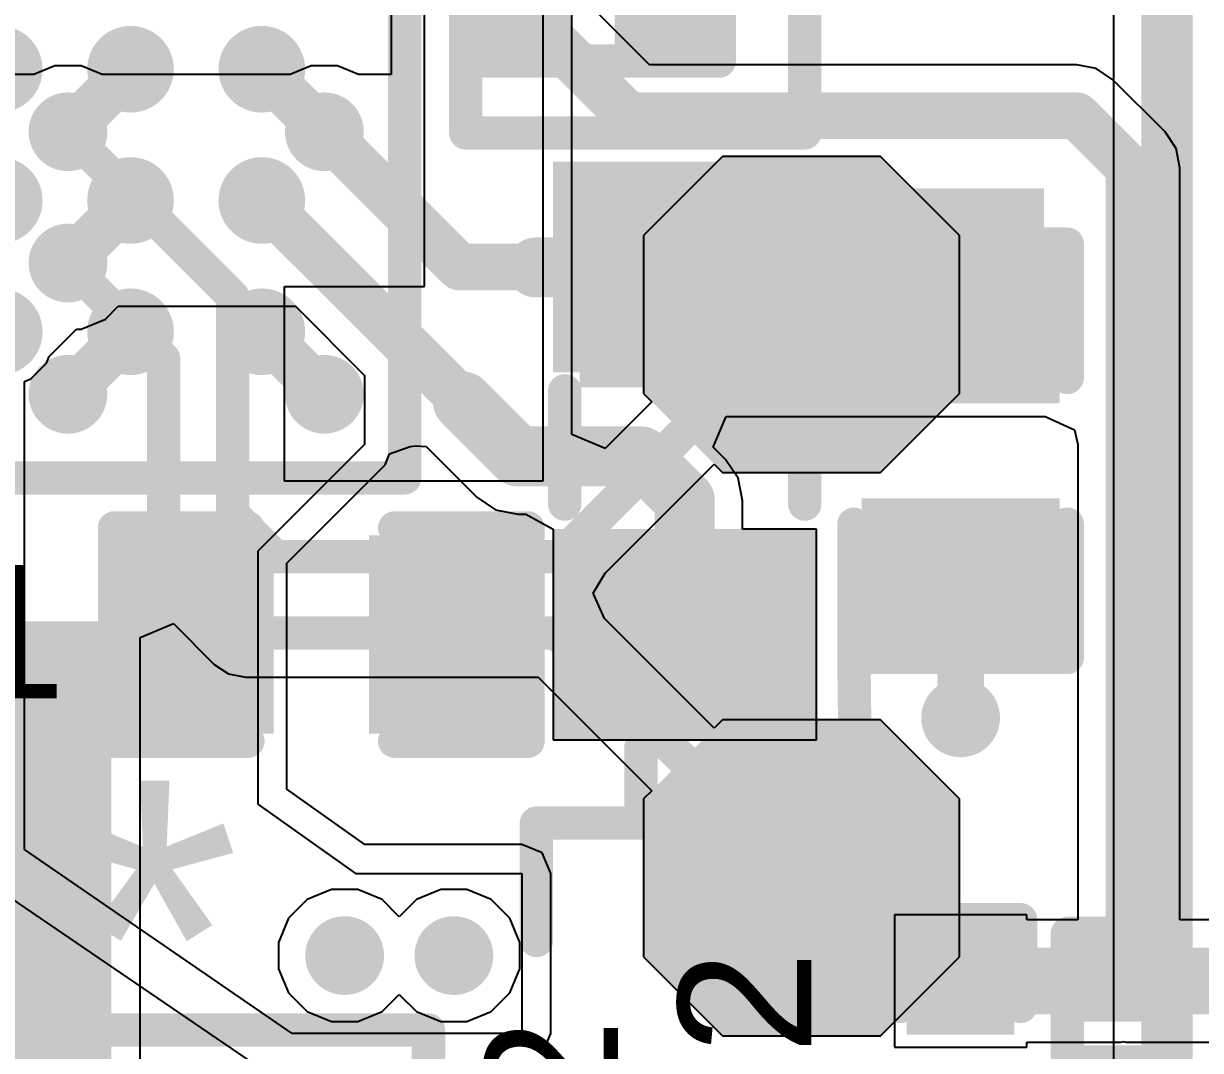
# Model space of a CAD drawing. Header units: millimetres. Extents: x -96 to 8, y -10 to 27.
# Drawn here: x -7.192 to -2.71, y 11.674 to 15.587 of the extents above; entities that cross this region are included whole.
import ezdxf

# ---------------------------------------------------------------- set-up
doc = ezdxf.new("R2010")
doc.units = ezdxf.units.MM
for name, color, linetype in [('BottomLayer', 5, 'Continuous'), ('BottomPaste', 16, 'Continuous'), ('BottomSolder', 6, 'Continuous'), ('TopLayer', 1, 'Continuous'), ('TopOverlay', 2, 'Continuous'), ('TopPaste', 8, 'Continuous'), ('TopSolder', 216, 'Continuous'), ('ViaHoleLayer', 16, 'Continuous')]:
    doc.layers.add(name, color=color, linetype=linetype)
doc.styles.add('Arial', font='', dxfattribs={"height": 0.2})
doc.styles.get('Arial').set_extended_font_data('Arial')

# ---------------------------------------------------------------- blocks, each defined once
blk = doc.blocks.new('T____________0_5___B_1')
at = {"layer": 'BottomLayer'}
blk.add_hatch(color=5, dxfattribs=at).paths.add_polyline_path([(0.25, 0.5), (-0.25, 0.5), (-0.5, 0.25), (-0.5, -0.25), (-0.25, -0.5), (0.25, -0.5), (0.5, -0.25), (0.5, 0.25)])
at = {"layer": 'BottomPaste'}
blk.add_hatch(color=16, dxfattribs=at).paths.add_polyline_path([(0.25, 0.5), (-0.25, 0.5), (-0.5, 0.25), (-0.5, -0.25), (-0.25, -0.5), (0.25, -0.5), (0.5, -0.25), (0.5, 0.25)])
at = {"layer": 'BottomSolder'}
blk.add_hatch(color=6, dxfattribs=at).paths.add_polyline_path([(0.3008, 0.6016), (-0.3008, 0.6016), (-0.6016, 0.3008), (-0.6016, -0.3008), (-0.3008, -0.6016), (0.3008, -0.6016), (0.6016, -0.3008), (0.6016, 0.3008)])
blk = doc.blocks.new('T____________0_5___B_2')
at = {"layer": 'BottomLayer'}
blk.add_hatch(color=5, dxfattribs=at).paths.add_polyline_path([(0.25, 0.5), (-0.25, 0.5), (-0.5, 0.25), (-0.5, -0.25), (-0.25, -0.5), (0.25, -0.5), (0.5, -0.25), (0.5, 0.25)])
at = {"layer": 'BottomPaste'}
blk.add_hatch(color=16, dxfattribs=at).paths.add_polyline_path([(0.25, 0.5), (-0.25, 0.5), (-0.5, 0.25), (-0.5, -0.25), (-0.25, -0.5), (0.25, -0.5), (0.5, -0.25), (0.5, 0.25)])
at = {"layer": 'BottomSolder'}
blk.add_hatch(color=6, dxfattribs=at).paths.add_polyline_path([(0.3008, 0.6016), (-0.3008, 0.6016), (-0.6016, 0.3008), (-0.6016, -0.3008), (-0.3008, -0.6016), (0.3008, -0.6016), (0.6016, -0.3008), (0.6016, 0.3008)])
blk = doc.blocks.new('82_VFBGA_8')
at = {"layer": 'TopLayer'}
h = blk.add_hatch(color=1, dxfattribs=at)
edge = h.paths.add_edge_path()
edge.add_arc((-2.25, -1.25), 0.11, 0, 360)
h = blk.add_hatch(color=1, dxfattribs=at)
edge = h.paths.add_edge_path()
edge.add_arc((-1.75, -1.25), 0.11, 0, 360)
h = blk.add_hatch(color=1, dxfattribs=at)
edge = h.paths.add_edge_path()
edge.add_arc((-1.25, -1.25), 0.11, 0, 360)
h = blk.add_hatch(color=1, dxfattribs=at)
edge = h.paths.add_edge_path()
edge.add_arc((-2.25, -1.75), 0.11, 0, 360)
h = blk.add_hatch(color=1, dxfattribs=at)
edge = h.paths.add_edge_path()
edge.add_arc((-1.75, -1.75), 0.11, 0, 360)
h = blk.add_hatch(color=1, dxfattribs=at)
edge = h.paths.add_edge_path()
edge.add_arc((-1.25, -1.75), 0.11, 0, 360)
h = blk.add_hatch(color=1, dxfattribs=at)
edge = h.paths.add_edge_path()
edge.add_arc((-2.25, -2.25), 0.11, 0, 360)
h = blk.add_hatch(color=1, dxfattribs=at)
edge = h.paths.add_edge_path()
edge.add_arc((-1.75, -2.25), 0.11, 0, 360)
h = blk.add_hatch(color=1, dxfattribs=at)
edge = h.paths.add_edge_path()
edge.add_arc((-1.25, -2.25), 0.11, 0, 360)
at = {"layer": 'TopPaste'}
h = blk.add_hatch(color=8, dxfattribs=at)
edge = h.paths.add_edge_path()
edge.add_arc((-2.25, -1.25), 0.11, 0, 360)
h = blk.add_hatch(color=8, dxfattribs=at)
edge = h.paths.add_edge_path()
edge.add_arc((-1.75, -1.25), 0.11, 0, 360)
h = blk.add_hatch(color=8, dxfattribs=at)
edge = h.paths.add_edge_path()
edge.add_arc((-1.25, -1.25), 0.11, 0, 360)
h = blk.add_hatch(color=8, dxfattribs=at)
edge = h.paths.add_edge_path()
edge.add_arc((-2.25, -1.75), 0.11, 0, 360)
h = blk.add_hatch(color=8, dxfattribs=at)
edge = h.paths.add_edge_path()
edge.add_arc((-1.75, -1.75), 0.11, 0, 360)
h = blk.add_hatch(color=8, dxfattribs=at)
edge = h.paths.add_edge_path()
edge.add_arc((-1.25, -1.75), 0.11, 0, 360)
h = blk.add_hatch(color=8, dxfattribs=at)
edge = h.paths.add_edge_path()
edge.add_arc((-2.25, -2.25), 0.11, 0, 360)
h = blk.add_hatch(color=8, dxfattribs=at)
edge = h.paths.add_edge_path()
edge.add_arc((-1.75, -2.25), 0.11, 0, 360)
h = blk.add_hatch(color=8, dxfattribs=at)
edge = h.paths.add_edge_path()
edge.add_arc((-1.25, -2.25), 0.11, 0, 360)
at = {"layer": 'TopSolder'}
h = blk.add_hatch(color=216, dxfattribs=at)
edge = h.paths.add_edge_path()
edge.add_arc((-2.25, -1.25), 0.165, 0, 360)
h = blk.add_hatch(color=216, dxfattribs=at)
edge = h.paths.add_edge_path()
edge.add_arc((-1.75, -1.25), 0.165, 0, 360)
h = blk.add_hatch(color=216, dxfattribs=at)
edge = h.paths.add_edge_path()
edge.add_arc((-1.25, -1.25), 0.165, 0, 360)
h = blk.add_hatch(color=216, dxfattribs=at)
edge = h.paths.add_edge_path()
edge.add_arc((-2.25, -1.75), 0.165, 0, 360)
h = blk.add_hatch(color=216, dxfattribs=at)
edge = h.paths.add_edge_path()
edge.add_arc((-1.75, -1.75), 0.165, 0, 360)
h = blk.add_hatch(color=216, dxfattribs=at)
edge = h.paths.add_edge_path()
edge.add_arc((-1.25, -1.75), 0.165, 0, 360)
h = blk.add_hatch(color=216, dxfattribs=at)
edge = h.paths.add_edge_path()
edge.add_arc((-2.25, -2.25), 0.165, 0, 360)
h = blk.add_hatch(color=216, dxfattribs=at)
edge = h.paths.add_edge_path()
edge.add_arc((-1.75, -2.25), 0.165, 0, 360)
h = blk.add_hatch(color=216, dxfattribs=at)
edge = h.paths.add_edge_path()
edge.add_arc((-1.25, -2.25), 0.165, 0, 360)
at = {"layer": 'TopOverlay', "const_width": 0.127}
for points in [[(-2.8067, 2.8067), (-2.8067, -2.794)], [(-2.8067, -2.794), (2.7686, -2.794)]]:
    blk.add_lwpolyline(points, dxfattribs=at)
at = {"layer": 'TopOverlay', "const_width": 0.0635}
blk.add_lwpolyline([(-2.8384, -2.794, 1), (-2.775, -2.794, 1)], format="xyb", close=True, dxfattribs=at)
blk.add_lwpolyline([(-2.8384, -2.794, 1), (-2.775, -2.794, 1)], format="xyb", close=True, dxfattribs=at)
blk = doc.blocks.new('R___0201_37')
at = {"layer": 'TopLayer'}
for points in [[(-0.41, 0.185), (-0.14, 0.185), (-0.14, -0.185), (-0.41, -0.185)], [(0.14, 0.185), (0.41, 0.185), (0.41, -0.185), (0.14, -0.185)]]:
    blk.add_hatch(color=1, dxfattribs=at).paths.add_polyline_path(points)
at = {"layer": 'TopPaste'}
for points in [[(-0.41, 0.185), (-0.14, 0.185), (-0.14, -0.185), (-0.41, -0.185)], [(0.14, 0.185), (0.41, 0.185), (0.41, -0.185), (0.14, -0.185)]]:
    blk.add_hatch(color=8, dxfattribs=at).paths.add_polyline_path(points)
at = {"layer": 'TopSolder'}
for points in [[(-0.465, 0.24), (-0.085, 0.24), (-0.085, -0.24), (-0.465, -0.24)], [(0.085, 0.24), (0.465, 0.24), (0.465, -0.24), (0.085, -0.24)]]:
    blk.add_hatch(color=216, dxfattribs=at).paths.add_polyline_path(points)
at = {"layer": 'TopOverlay', "const_width": 0.127}
for points in [[(-0.4826, -0.254), (-0.4826, 0.254)], [(-0.4826, 0.254), (0.4826, 0.254)], [(0.4826, -0.254), (0.4826, 0.254)], [(-0.4826, -0.254), (0.4826, -0.254)]]:
    blk.add_lwpolyline(points, dxfattribs=at)
at = {"layer": 'TopOverlay', "const_width": 0.0635}
for points in [[(-0.5143, 0.254, 1), (-0.4508, 0.254, 1)], [(-0.5143, 0.254, 1), (-0.4508, 0.254, 1)], [(0.4508, 0.254, 1), (0.5143, 0.254, 1)], [(0.4508, 0.254, 1), (0.5143, 0.254, 1)], [(-0.5143, -0.254, 1), (-0.4508, -0.254, 1)], [(-0.5143, -0.254, 1), (-0.4508, -0.254, 1)], [(0.4508, -0.254, 1), (0.5143, -0.254, 1)], [(0.4508, -0.254, 1), (0.5143, -0.254, 1)]]:
    blk.add_lwpolyline(points, format="xyb", close=True, dxfattribs=at)
blk = doc.blocks.new('IND_0603__1608_M_______41')
at = {"layer": 'TopLayer'}
for points in [[(-1, 0.4), (-0.4, 0.4), (-0.4, -0.4), (-1, -0.4)], [(0.4, 0.4), (1, 0.4), (1, -0.4), (0.4, -0.4)]]:
    blk.add_hatch(color=1, dxfattribs=at).paths.add_polyline_path(points)
at = {"layer": 'TopPaste'}
for points in [[(-1, 0.4), (-0.4, 0.4), (-0.4, -0.4), (-1, -0.4)], [(0.4, 0.4), (1, 0.4), (1, -0.4), (0.4, -0.4)]]:
    blk.add_hatch(color=8, dxfattribs=at).paths.add_polyline_path(points)
at = {"layer": 'TopSolder'}
for points in [[(-1.1016, 0.5016), (-0.2984, 0.5016), (-0.2984, -0.5016), (-1.1016, -0.5016)], [(0.2984, 0.5016), (1.1016, 0.5016), (1.1016, -0.5016), (0.2984, -0.5016)]]:
    blk.add_hatch(color=216, dxfattribs=at).paths.add_polyline_path(points)
at = {"layer": 'TopOverlay', "const_width": 0.127}
for points in [[(-0.2032, 0.4572), (0.2286, 0.4572)], [(-0.2032, -0.4572), (0.2286, -0.4572)]]:
    blk.add_lwpolyline(points, dxfattribs=at)
at = {"layer": 'TopOverlay', "const_width": 0.0635}
for points in [[(-0.2349, 0.4572, 1), (-0.1714, 0.4572, 1)], [(0.1968, 0.4572, 1), (0.2604, 0.4572, 1)], [(-0.2349, -0.4572, 1), (-0.1714, -0.4572, 1)], [(0.1968, -0.4572, 1), (0.2604, -0.4572, 1)]]:
    blk.add_lwpolyline(points, format="xyb", close=True, dxfattribs=at)
blk = doc.blocks.new('DSN0603_2_52')
at = {"layer": 'TopLayer'}
for points in [[(-0.3, 0.12), (-0.1, 0.12), (-0.1, -0.12), (-0.3, -0.12)], [(0.1, 0.12), (0.3, 0.12), (0.3, -0.12), (0.1, -0.12)]]:
    blk.add_hatch(color=1, dxfattribs=at).paths.add_polyline_path(points)
at = {"layer": 'TopPaste'}
for points in [[(-0.3, 0.12), (-0.1, 0.12), (-0.1, -0.12), (-0.3, -0.12)], [(0.1, 0.12), (0.3, 0.12), (0.3, -0.12), (0.1, -0.12)]]:
    blk.add_hatch(color=8, dxfattribs=at).paths.add_polyline_path(points)
at = {"layer": 'TopSolder'}
for points in [[(-0.355, 0.175), (-0.045, 0.175), (-0.045, -0.175), (-0.355, -0.175)], [(0.045, 0.175), (0.355, 0.175), (0.355, -0.175), (0.045, -0.175)]]:
    blk.add_hatch(color=216, dxfattribs=at).paths.add_polyline_path(points)
at = {"layer": 'TopOverlay', "const_width": 0.127}
for points in [[(-0.381, 0.2032), (0.381, 0.2032)], [(-0.381, 0.2032), (-0.381, -0.2032)], [(0.381, 0.2032), (0.381, -0.2032)], [(-0.381, -0.2032), (0.381, -0.2032)]]:
    blk.add_lwpolyline(points, dxfattribs=at)
at = {"layer": 'TopOverlay', "const_width": 0.0635}
for points in [[(-0.4128, 0.2032, 1), (-0.3493, 0.2032, 1)], [(-0.4128, 0.2032, 1), (-0.3493, 0.2032, 1)], [(0.3493, 0.2032, 1), (0.4128, 0.2032, 1)], [(0.3493, 0.2032, 1), (0.4128, 0.2032, 1)], [(-0.4128, -0.2032, 1), (-0.3493, -0.2032, 1)], [(-0.4128, -0.2032, 1), (-0.3493, -0.2032, 1)], [(0.3493, -0.2032, 1), (0.4128, -0.2032, 1)], [(0.3493, -0.2032, 1), (0.4128, -0.2032, 1)]]:
    blk.add_lwpolyline(points, format="xyb", close=True, dxfattribs=at)
blk = doc.blocks.new('C___0402_63')
at = {"layer": 'TopLayer'}
for points in [[(-0.6985, -0.3175), (-0.6985, 0.3175), (-0.2413, 0.3175), (-0.2413, -0.3175)], [(0.2413, -0.3175), (0.2413, 0.3175), (0.6985, 0.3175), (0.6985, -0.3175)]]:
    blk.add_hatch(color=1, dxfattribs=at).paths.add_polyline_path(points)
at = {"layer": 'TopPaste'}
for points in [[(-0.6985, -0.3175), (-0.6985, 0.3175), (-0.2413, 0.3175), (-0.2413, -0.3175)], [(0.2413, -0.3175), (0.2413, 0.3175), (0.6985, 0.3175), (0.6985, -0.3175)]]:
    blk.add_hatch(color=8, dxfattribs=at).paths.add_polyline_path(points)
at = {"layer": 'TopSolder'}
for points in [[(-0.7585, -0.3775), (-0.7585, 0.3775), (-0.1813, 0.3775), (-0.1813, -0.3775)], [(0.1813, -0.3775), (0.1813, 0.3775), (0.7585, 0.3775), (0.7585, -0.3775)]]:
    blk.add_hatch(color=216, dxfattribs=at).paths.add_polyline_path(points)
at = {"layer": 'TopOverlay', "const_width": 0.127}
for points in [[(-0.7874, 0.4064), (-0.2794, 0.4064)], [(-0.7874, 0.4064), (-0.7874, -0.4064)], [(0.2794, 0.4064), (0.7874, 0.4064)], [(0.7874, 0.4064), (0.7874, -0.4064)], [(-0.7874, -0.4064), (-0.2794, -0.4064)], [(0.2794, -0.4064), (0.7874, -0.4064)]]:
    blk.add_lwpolyline(points, dxfattribs=at)
at = {"layer": 'TopOverlay', "const_width": 0.0635}
for points in [[(-0.8191, 0.4064, 1), (-0.7556, 0.4064, 1)], [(-0.8191, 0.4064, 1), (-0.7556, 0.4064, 1)], [(-0.3111, 0.4064, 1), (-0.2477, 0.4064, 1)], [(0.2477, 0.4064, 1), (0.3111, 0.4064, 1)], [(0.7556, 0.4064, 1), (0.8191, 0.4064, 1)], [(0.7556, 0.4064, 1), (0.8191, 0.4064, 1)], [(-0.8191, -0.4064, 1), (-0.7556, -0.4064, 1)], [(-0.8191, -0.4064, 1), (-0.7556, -0.4064, 1)], [(-0.3111, -0.4064, 1), (-0.2477, -0.4064, 1)], [(0.2477, -0.4064, 1), (0.3111, -0.4064, 1)], [(0.7556, -0.4064, 1), (0.8191, -0.4064, 1)], [(0.7556, -0.4064, 1), (0.8191, -0.4064, 1)]]:
    blk.add_lwpolyline(points, format="xyb", close=True, dxfattribs=at)
blk = doc.blocks.new('C___0402_64')
at = {"layer": 'TopLayer'}
for points in [[(-0.6985, -0.3175), (-0.6985, 0.3175), (-0.2413, 0.3175), (-0.2413, -0.3175)], [(0.2413, -0.3175), (0.2413, 0.3175), (0.6985, 0.3175), (0.6985, -0.3175)]]:
    blk.add_hatch(color=1, dxfattribs=at).paths.add_polyline_path(points)
at = {"layer": 'TopPaste'}
for points in [[(-0.6985, -0.3175), (-0.6985, 0.3175), (-0.2413, 0.3175), (-0.2413, -0.3175)], [(0.2413, -0.3175), (0.2413, 0.3175), (0.6985, 0.3175), (0.6985, -0.3175)]]:
    blk.add_hatch(color=8, dxfattribs=at).paths.add_polyline_path(points)
at = {"layer": 'TopSolder'}
for points in [[(-0.7585, -0.3775), (-0.7585, 0.3775), (-0.1813, 0.3775), (-0.1813, -0.3775)], [(0.1813, -0.3775), (0.1813, 0.3775), (0.7585, 0.3775), (0.7585, -0.3775)]]:
    blk.add_hatch(color=216, dxfattribs=at).paths.add_polyline_path(points)
at = {"layer": 'TopOverlay', "const_width": 0.127}
for points in [[(-0.2794, 0.4064), (-0.7874, 0.4064)], [(-0.7874, 0.4064), (-0.7874, -0.4064)], [(0.7874, 0.4064), (0.2794, 0.4064)], [(0.7874, 0.4064), (0.7874, -0.4064)], [(-0.2794, -0.4064), (-0.7874, -0.4064)], [(0.7874, -0.4064), (0.2794, -0.4064)]]:
    blk.add_lwpolyline(points, dxfattribs=at)
at = {"layer": 'TopOverlay', "const_width": 0.0635}
for points in [[(-0.8191, 0.4064, 1), (-0.7556, 0.4064, 1)], [(-0.8191, 0.4064, 1), (-0.7556, 0.4064, 1)], [(-0.3111, 0.4064, 1), (-0.2477, 0.4064, 1)], [(0.2477, 0.4064, 1), (0.3111, 0.4064, 1)], [(0.7556, 0.4064, 1), (0.8191, 0.4064, 1)], [(0.7556, 0.4064, 1), (0.8191, 0.4064, 1)], [(-0.8191, -0.4064, 1), (-0.7556, -0.4064, 1)], [(-0.8191, -0.4064, 1), (-0.7556, -0.4064, 1)], [(-0.3111, -0.4064, 1), (-0.2477, -0.4064, 1)], [(0.2477, -0.4064, 1), (0.3111, -0.4064, 1)], [(0.7556, -0.4064, 1), (0.8191, -0.4064, 1)], [(0.7556, -0.4064, 1), (0.8191, -0.4064, 1)]]:
    blk.add_lwpolyline(points, format="xyb", close=True, dxfattribs=at)
blk = doc.blocks.new('CAP_0201_82')
at = {"layer": 'TopLayer'}
for points in [[(-0.45, 0.15), (-0.15, 0.15), (-0.15, -0.15), (-0.45, -0.15)], [(0.15, 0.15), (0.45, 0.15), (0.45, -0.15), (0.15, -0.15)]]:
    blk.add_hatch(color=1, dxfattribs=at).paths.add_polyline_path(points)
at = {"layer": 'TopPaste'}
for points in [[(-0.45, 0.15), (-0.15, 0.15), (-0.15, -0.15), (-0.45, -0.15)], [(0.15, 0.15), (0.45, 0.15), (0.45, -0.15), (0.15, -0.15)]]:
    blk.add_hatch(color=8, dxfattribs=at).paths.add_polyline_path(points)
at = {"layer": 'TopSolder'}
for points in [[(-0.505, 0.205), (-0.095, 0.205), (-0.095, -0.205), (-0.505, -0.205)], [(0.095, 0.205), (0.505, 0.205), (0.505, -0.205), (0.095, -0.205)]]:
    blk.add_hatch(color=216, dxfattribs=at).paths.add_polyline_path(points)
at = {"layer": 'TopOverlay', "const_width": 0.127}
for points in [[(-0.5334, 0.2286), (-0.5334, -0.2286)], [(-0.5334, 0.2286), (-0.2032, 0.2286)], [(0.2032, 0.2286), (0.5334, 0.2286)], [(0.5334, 0.2286), (0.5334, -0.2286)], [(-0.5334, -0.2286), (-0.2032, -0.2286)], [(0.2032, -0.2286), (0.5334, -0.2286)]]:
    blk.add_lwpolyline(points, dxfattribs=at)
at = {"layer": 'TopOverlay', "const_width": 0.0635}
for points in [[(-0.5651, 0.2286, 1), (-0.5016, 0.2286, 1)], [(-0.5651, 0.2286, 1), (-0.5016, 0.2286, 1)], [(-0.2349, 0.2286, 1), (-0.1714, 0.2286, 1)], [(0.1714, 0.2286, 1), (0.2349, 0.2286, 1)], [(0.5016, 0.2286, 1), (0.5651, 0.2286, 1)], [(0.5016, 0.2286, 1), (0.5651, 0.2286, 1)], [(-0.5651, -0.2286, 1), (-0.5016, -0.2286, 1)], [(-0.5651, -0.2286, 1), (-0.5016, -0.2286, 1)], [(-0.2349, -0.2286, 1), (-0.1714, -0.2286, 1)], [(0.1714, -0.2286, 1), (0.2349, -0.2286, 1)], [(0.5016, -0.2286, 1), (0.5651, -0.2286, 1)], [(0.5016, -0.2286, 1), (0.5651, -0.2286, 1)]]:
    blk.add_lwpolyline(points, format="xyb", close=True, dxfattribs=at)

msp = doc.modelspace()

# ---------------------------------------------------------------- hatches: boundary and pattern name
at = {"layer": 'BottomLayer'}
h = msp.add_hatch(color=5, dxfattribs=at)
edge = h.paths.add_edge_path()
edge.add_arc((-7.0227, 15.1741), 0.15, 0, 360)
h = msp.add_hatch(color=5, dxfattribs=at)
edge = h.paths.add_edge_path()
edge.add_arc((-6.0461, 15.1741), 0.15, 0, 360)
h = msp.add_hatch(color=5, dxfattribs=at)
edge = h.paths.add_edge_path()
edge.add_arc((-7.0227, 14.6741), 0.15, 0, 360)
h = msp.add_hatch(color=5, dxfattribs=at)
edge = h.paths.add_edge_path()
edge.add_arc((-7.0227, 14.1741), 0.15, 0, 360)
h = msp.add_hatch(color=5, dxfattribs=at)
edge = h.paths.add_edge_path()
edge.add_arc((-6.0461, 14.1741), 0.15, 0, 360)
for points in [[(-8.255, 12.7508), (-6.858, 12.7508), (-6.858, 13.3096), (-8.255, 13.3096)], [(-7.7881, 11.1675), (-6.858, 11.1675), (-6.858, 13.3096), (-7.7881, 13.3096)]]:
    msp.add_hatch(color=5, dxfattribs=at).paths.add_polyline_path(points)
h = msp.add_hatch(color=5, dxfattribs=at)
edge = h.paths.add_edge_path()
edge.add_arc((-3.623, 12.9413), 0.15, 0, 360)
h = msp.add_hatch(color=5, dxfattribs=at)
edge = h.paths.add_edge_path()
edge.add_arc((-5.969, 12.0358), 0.15, 0, 360)
h = msp.add_hatch(color=5, dxfattribs=at)
edge = h.paths.add_edge_path()
edge.add_arc((-5.553, 12.0358), 0.15, 0, 360)
at = {"layer": 'TopLayer'}
h = msp.add_hatch(color=1, dxfattribs=at)
edge = h.paths.add_edge_path()
edge.add_arc((-7.0227, 15.1741), 0.15, 0, 360)
h = msp.add_hatch(color=1, dxfattribs=at)
edge = h.paths.add_edge_path()
edge.add_arc((-6.0461, 15.1741), 0.15, 0, 360)
msp.add_hatch(color=1, dxfattribs=at).paths.add_polyline_path([(-5.0736, 14.2001), (-3.3055, 14.2001), (-3.3055, 14.9588), (-5.0736, 14.9588)])
h = msp.add_hatch(color=1, dxfattribs=at)
edge = h.paths.add_edge_path()
edge.add_arc((-7.0227, 14.6741), 0.15, 0, 360)
h = msp.add_hatch(color=1, dxfattribs=at)
edge = h.paths.add_edge_path()
edge.add_arc((-7.0227, 14.1741), 0.15, 0, 360)
h = msp.add_hatch(color=1, dxfattribs=at)
edge = h.paths.add_edge_path()
edge.add_arc((-6.0461, 14.1741), 0.15, 0, 360)
h = msp.add_hatch(color=1, dxfattribs=at)
edge = h.paths.add_edge_path()
edge.add_arc((-3.623, 12.9413), 0.15, 0, 360)
h = msp.add_hatch(color=1, dxfattribs=at)
edge = h.paths.add_edge_path()
edge.add_arc((-5.969, 12.0358), 0.15, 0, 360)
h = msp.add_hatch(color=1, dxfattribs=at)
edge = h.paths.add_edge_path()
edge.add_arc((-5.553, 12.0358), 0.15, 0, 360)
at = {"layer": 'ViaHoleLayer'}
h = msp.add_hatch(color=16, dxfattribs=at)
edge = h.paths.add_edge_path()
edge.add_arc((-7.0227, 15.1741), 0.075, 0, 360)
h = msp.add_hatch(color=16, dxfattribs=at)
edge = h.paths.add_edge_path()
edge.add_arc((-6.0461, 15.1741), 0.075, 0, 360)
h = msp.add_hatch(color=16, dxfattribs=at)
edge = h.paths.add_edge_path()
edge.add_arc((-7.0227, 14.6741), 0.075, 0, 360)
h = msp.add_hatch(color=16, dxfattribs=at)
edge = h.paths.add_edge_path()
edge.add_arc((-7.0227, 14.1741), 0.075, 0, 360)
h = msp.add_hatch(color=16, dxfattribs=at)
edge = h.paths.add_edge_path()
edge.add_arc((-6.0461, 14.1741), 0.075, 0, 360)
h = msp.add_hatch(color=16, dxfattribs=at)
edge = h.paths.add_edge_path()
edge.add_arc((-3.623, 12.9413), 0.075, 0, 360)
h = msp.add_hatch(color=16, dxfattribs=at)
edge = h.paths.add_edge_path()
edge.add_arc((-5.969, 12.0358), 0.075, 0, 360)
h = msp.add_hatch(color=16, dxfattribs=at)
edge = h.paths.add_edge_path()
edge.add_arc((-5.553, 12.0358), 0.075, 0, 360)

# ---------------------------------------------------------------- linework, layer by layer
at = {"layer": 'BottomLayer'}
for p, q in [((-3.0402, 17.4692), (-3.0402, 11.3442)), ((-5.2139, 17.1313), (-5.2139, 13.843)), ((-5.1039, 14.0208), (-5.1039, 16.8832)), ((-5.6642, 14.5844), (-5.6642, 16.8402)), ((-5.7912, 16.6624), (-5.7912, 15.3924)), ((-7.0727, 15.4257), (-7.1532, 15.3924)), ((-6.9726, 15.4257), (-7.0727, 15.4257)), ((-6.8922, 15.3924), (-6.9726, 15.4257)), ((-6.0962, 15.4257), (-6.1766, 15.3924)), ((-5.9961, 15.4257), (-6.0962, 15.4257)), ((-5.9156, 15.3924), (-5.9961, 15.4257)), ((-7.1532, 15.3924), (-7.4488, 15.3924)), ((-6.1766, 15.3924), (-6.8922, 15.3924)), ((-5.7912, 15.3924), (-5.9156, 15.3924)), ((-4.5299, 15.0796), (-4.8307, 14.7788)), ((-3.9283, 15.0796), (-4.5299, 15.0796)), ((-3.6275, 14.7788), (-3.9283, 15.0796)), ((-4.8307, 14.7788), (-4.8307, 14.1772)), ((-3.6275, 14.1772), (-3.6275, 14.7788)), ((-6.1976, 13.843), (-6.1976, 14.5844)), ((-6.1976, 14.5844), (-5.6642, 14.5844)), ((-4.8307, 14.1772), (-4.7993, 14.1458)), ((-3.9283, 13.8764), (-3.6275, 14.1772)), ((-4.7993, 14.1458), (-4.9769, 13.9682)), ((-4.9769, 13.9682), (-5.1039, 14.0208)), ((-4.9769, 13.4921), (-4.5613, 13.9078)), ((-4.5613, 13.9078), (-4.5299, 13.8764)), ((-4.5299, 13.8764), (-3.9283, 13.8764)), ((-5.2139, 13.843), (-6.1976, 13.843)), ((-5.0227, 13.4163), (-4.9769, 13.4921)), ((-4.979, 13.3197), (-5.0227, 13.4163)), ((-4.5613, 12.9019), (-4.979, 13.3197)), ((-6.748, 13.248), (-6.621, 13.3006)), ((-6.621, 13.3006), (-6.4657, 13.1453)), ((-6.748, 11.6268), (-6.748, 13.248)), ((-6.4657, 13.1453), (-6.4111, 13.1088)), ((-6.4111, 13.1088), (-6.3466, 13.096)), ((-6.3466, 13.096), (-5.2314, 13.096)), ((-5.2314, 13.096), (-4.7993, 12.6639)), ((-4.5299, 12.9333), (-4.5613, 12.9019)), ((-3.9283, 12.9333), (-4.5299, 12.9333)), ((-3.6275, 12.6325), (-3.9283, 12.9333)), ((-4.7993, 12.6639), (-4.8307, 12.6325)), ((-4.8307, 12.6325), (-4.8307, 12.0309)), ((-3.6275, 12.0309), (-3.6275, 12.6325)), ((-6.019, 12.2874), (-6.1115, 12.2491)), ((-5.919, 12.2874), (-6.019, 12.2874)), ((-5.8265, 12.2491), (-5.919, 12.2874)), ((-5.603, 12.2874), (-5.6955, 12.2491)), ((-5.503, 12.2874), (-5.603, 12.2874)), ((-5.4105, 12.2491), (-5.503, 12.2874)), ((-6.1115, 12.2491), (-6.1823, 12.1783)), ((-5.761, 12.1836), (-5.8265, 12.2491)), ((-5.6955, 12.2491), (-5.761, 12.1836)), ((-5.3397, 12.1783), (-5.4105, 12.2491)), ((-6.1823, 12.1783), (-6.2206, 12.0858)), ((-5.3014, 12.0858), (-5.3397, 12.1783)), ((-6.2206, 12.0858), (-6.2206, 11.9858)), ((-5.3014, 11.9858), (-5.3014, 12.0858)), ((-4.8307, 12.0309), (-4.5299, 11.7301)), ((-3.9283, 11.7301), (-3.6275, 12.0309)), ((-6.2206, 11.9858), (-6.1823, 11.8933)), ((-5.3397, 11.8933), (-5.3014, 11.9858)), ((-6.1823, 11.8933), (-6.1115, 11.8225)), ((-5.8265, 11.8225), (-5.761, 11.888)), ((-5.761, 11.888), (-5.6955, 11.8225)), ((-5.4105, 11.8225), (-5.3397, 11.8933)), ((-6.1115, 11.8225), (-6.019, 11.7842)), ((-5.919, 11.7842), (-5.8265, 11.8225)), ((-5.6955, 11.8225), (-5.603, 11.7842)), ((-5.503, 11.7842), (-5.4105, 11.8225)), ((-6.019, 11.7842), (-5.919, 11.7842)), ((-5.603, 11.7842), (-5.503, 11.7842)), ((-4.5299, 11.7301), (-3.9283, 11.7301))]:
    msp.add_line(p, q, dxfattribs=at)
for points, const_width in [([(-2.837, 11.26), (-2.837, 19.2556)], 0.1954), ([(-7.0227, 15.1741), (-6.3954, 14.5468)], 0.127), ([(-7.0227, 14.6741), (-6.6585, 14.3099)], 0.127), ([(-6.3954, 13.7179), (-6.3954, 14.5468)], 0.127), ([(-5.1511, 13.556), (-4.2291, 14.478)], 0.127), ([(-6.6585, 13.5761), (-6.6585, 14.3099)], 0.127), ([(-6.3954, 13.7179), (-6.2335, 13.556)], 0.127), ([(-6.6585, 13.5761), (-6.3466, 13.2643)], 0.127), ([(-6.2335, 13.556), (-5.1511, 13.556)], 0.127), ([(-6.3466, 13.2643), (-5.1617, 13.2643)], 0.127), ([(-5.1617, 13.2643), (-4.2291, 12.3317)], 0.127)]:
    msp.add_lwpolyline(points, dxfattribs=dict(at, const_width=const_width))
at = {"layer": 'BottomLayer', "const_width": 0.0635}
for points in [[(-7.0544, 15.1741, 1), (-6.9909, 15.1741, 1)], [(-7.0544, 14.6741, 1), (-6.9909, 14.6741, 1)], [(-6.4271, 14.5468, 1), (-6.3636, 14.5468, 1)], [(-6.4271, 14.5468, 1), (-6.3636, 14.5468, 1)], [(-4.2608, 14.478, 1), (-4.1974, 14.478, 1)], [(-6.6903, 14.3099, 1), (-6.6268, 14.3099, 1)], [(-6.6903, 14.3099, 1), (-6.6268, 14.3099, 1)], [(-6.4271, 13.7179, 1), (-6.3636, 13.7179, 1)], [(-6.4271, 13.7179, 1), (-6.3636, 13.7179, 1)], [(-6.6903, 13.5761, 1), (-6.6268, 13.5761, 1)], [(-6.6903, 13.5761, 1), (-6.6268, 13.5761, 1)], [(-6.2653, 13.556, 1), (-6.2018, 13.556, 1)], [(-6.2653, 13.556, 1), (-6.2018, 13.556, 1)], [(-5.1829, 13.556, 1), (-5.1194, 13.556, 1)], [(-5.1829, 13.556, 1), (-5.1194, 13.556, 1)], [(-6.3784, 13.2643, 1), (-6.3149, 13.2643, 1)], [(-6.3784, 13.2643, 1), (-6.3149, 13.2643, 1)], [(-5.1934, 13.2643, 1), (-5.1299, 13.2643, 1)], [(-5.1934, 13.2643, 1), (-5.1299, 13.2643, 1)], [(-4.2608, 12.3317, 1), (-4.1974, 12.3317, 1)]]:
    msp.add_lwpolyline(points, format="xyb", close=True, dxfattribs=at)
at = {"layer": 'TopLayer'}
for p, q in [((-4.8076, 15.4295), (-5.0634, 15.6853)), ((-3.1807, 15.4295), (-4.8076, 15.4295)), ((-3.1064, 15.4147), (-3.1807, 15.4295)), ((-3.0434, 15.3726), (-3.1064, 15.4147)), ((-2.8446, 15.1738), (-3.0434, 15.3726)), ((-2.8025, 15.1108), (-2.8446, 15.1738)), ((-2.8446, 15.1738), (-2.8446, 15.1738)), ((-2.7877, 15.0364), (-2.8025, 15.1108)), ((-2.7877, 12.1721), (-2.7877, 15.0364)), ((-6.8802, 14.4608), (-6.8318, 14.5092)), ((-6.8318, 14.5092), (-6.1559, 14.5092)), ((-6.1559, 14.5092), (-5.8928, 14.2461)), ((-6.9726, 14.4225), (-6.8802, 14.4608)), ((-7.0947, 14.3175), (-6.9896, 14.4225)), ((-6.9896, 14.4225), (-6.9726, 14.4225)), ((-7.105, 14.2925), (-7.0947, 14.3175)), ((-7.1645, 14.233), (-7.105, 14.2925)), ((-7.1882, 14.2232), (-7.1645, 14.233)), ((-7.1882, 12.4395), (-7.1882, 14.2232)), ((-5.8928, 14.2461), (-5.8928, 13.9827)), ((-4.565, 13.9728), (-4.5164, 14.0901)), ((-4.5164, 14.0901), (-3.3055, 14.0901)), ((-3.3055, 14.0901), (-3.3037, 14.0909)), ((-3.3037, 14.0909), (-3.1895, 14.0388)), ((-3.1895, 14.0388), (-3.1761, 13.983)), ((-5.8928, 13.9827), (-6.2992, 13.5763)), ((-5.815, 13.9049), (-5.7976, 13.9471)), ((-5.7976, 13.9471), (-5.7195, 13.9746)), ((-5.7195, 13.9746), (-5.6973, 13.9777)), ((-5.6973, 13.9777), (-5.6588, 13.9755)), ((-5.6588, 13.9755), (-5.4654, 13.782)), ((-4.5179, 13.9257), (-4.565, 13.9728)), ((-3.1761, 13.983), (-3.1761, 12.1721)), ((-6.1892, 13.5307), (-5.815, 13.9049)), ((-4.4702, 13.8543), (-4.5179, 13.9257)), ((-4.4535, 13.77), (-4.4702, 13.8543)), ((-5.4654, 13.782), (-5.3939, 13.7343)), ((-4.4535, 13.6604), (-4.4535, 13.77)), ((-5.3939, 13.7343), (-5.3097, 13.7176)), ((-5.3097, 13.7176), (-5.2785, 13.7176)), ((-5.2785, 13.7176), (-5.1752, 13.6604)), ((-5.1752, 13.6604), (-5.1752, 12.8572)), ((-4.172, 13.6604), (-4.4535, 13.6604)), ((-4.172, 12.8572), (-4.172, 13.6604)), ((-6.2992, 13.5763), (-6.2992, 12.6129)), ((-6.1892, 12.6697), (-6.1892, 13.5307)), ((-5.1752, 12.8572), (-4.172, 12.8572)), ((-7.8948, 12.7), (-3.9819, 10.0356)), ((-5.8925, 12.459), (-6.1892, 12.6697)), ((-6.2992, 12.6129), (-5.9276, 12.349)), ((-6.1689, 11.739), (-7.1882, 12.4395)), ((-5.2939, 12.459), (-5.8925, 12.459)), ((-5.2162, 12.4268), (-5.2939, 12.459)), ((-5.1839, 12.349), (-5.2162, 12.4268)), ((-5.9276, 12.349), (-5.2939, 12.349)), ((-5.2939, 12.349), (-5.2939, 11.739)), ((-5.1839, 11.739), (-5.1839, 12.349)), ((-3.3714, 12.1906), (-3.8746, 12.1906)), ((-3.8746, 12.1906), (-3.8746, 11.6874)), ((-3.3714, 12.1721), (-3.3714, 12.1906)), ((-3.1761, 12.1721), (-3.3714, 12.1721)), ((-2.2826, 12.1721), (-2.7877, 12.1721)), ((-5.2939, 11.739), (-6.1689, 11.739)), ((-5.2162, 11.6612), (-5.1839, 11.739)), ((-3.3714, 11.6874), (-3.3714, 11.7059)), ((-3.3714, 11.7059), (-3.013, 11.7059)), ((-3.013, 11.7059), (-3.003, 11.7079)), ((-3.003, 11.7079), (-2.993, 11.7059)), ((-2.993, 11.7059), (-2.2826, 11.7059)), ((-3.8746, 11.6874), (-3.3714, 11.6874))]:
    msp.add_line(p, q, dxfattribs=at)
for points, const_width in [([(-5.2939, 15.6411), (-4.888, 15.2352)], 0.1778), ([(-7.0227, 15.1741), (-6.7844, 15.4124)], 0.1778), ([(-6.2844, 15.4124), (-6.0461, 15.1741)], 0.1778), ([(-4.888, 15.2352), (-3.1807, 15.2352)], 0.1778), ([(-3.1807, 15.2352), (-2.9819, 15.0364)], 0.1778), ([(-6.0461, 15.1741), (-5.5308, 14.6588)], 0.1778), ([(-2.9819, 11.9501), (-2.9819, 15.0364)], 0.1778), ([(-7.0227, 14.6741), (-6.7844, 14.9124)], 0.1778), ([(-6.2844, 14.9124), (-5.5184, 14.1464)], 0.1778), ([(-5.5308, 14.6588), (-5.2413, 14.6588)], 0.1778), ([(-5.2398, 14.6573), (-4.6751, 14.6573)], 0.2286), ([(-5.2413, 14.6588), (-5.2398, 14.6573)], 0.1778), ([(-4.6751, 14.6573), (-4.6736, 14.6588)], 0.2286), ([(-7.0227, 14.1741), (-6.7844, 14.4124)], 0.1778), ([(-6.2844, 14.4124), (-6.0461, 14.1741)], 0.1778), ([(-5.5184, 14.1464), (-5.3097, 13.9377)], 0.2286), ([(-5.3097, 13.9377), (-4.8413, 13.9377)], 0.2286), ([(-4.8413, 13.9377), (-4.6736, 13.77)], 0.2286), ([(-4.6736, 13.2588), (-4.6736, 13.77)], 0.2286), ([(-3.623, 12.9413), (-3.623, 13.4889)], 0.1778), ([(-3.623, 11.939), (-3.013, 11.939)], 0.254), ([(-2.993, 11.939), (-1.321, 11.939)], 0.254), ([(-3.013, 11.939), (-2.993, 11.939)], 0.1778), ([(-2.993, 11.939), (-2.9819, 11.9501)], 0.1778)]:
    msp.add_lwpolyline(points, dxfattribs=dict(at, const_width=const_width))
for points, const_width in [([(-5.3384, 15.6411, 1), (-5.2495, 15.6411, 1)], 0.0889), ([(-6.8289, 15.4124, 1), (-6.74, 15.4124, 1)], 0.0889), ([(-6.3288, 15.4124, 1), (-6.2399, 15.4124, 1)], 0.0889), ([(-4.9325, 15.2352, 1), (-4.8436, 15.2352, 1)], 0.0889), ([(-4.9325, 15.2352, 1), (-4.8436, 15.2352, 1)], 0.0889), ([(-3.2252, 15.2352, 1), (-3.1363, 15.2352, 1)], 0.0889), ([(-3.2252, 15.2352, 1), (-3.1363, 15.2352, 1)], 0.0889), ([(-7.0671, 15.1741, 1), (-6.9782, 15.1741, 1)], 0.0889), ([(-6.0906, 15.1741, 1), (-6.0017, 15.1741, 1)], 0.0889), ([(-6.0906, 15.1741, 1), (-6.0017, 15.1741, 1)], 0.0889), ([(-3.0263, 15.0364, 1), (-2.9374, 15.0364, 1)], 0.0889), ([(-3.0263, 15.0364, 1), (-2.9374, 15.0364, 1)], 0.0889), ([(-6.8289, 14.9124, 1), (-6.74, 14.9124, 1)], 0.0889), ([(-6.3288, 14.9124, 1), (-6.2399, 14.9124, 1)], 0.0889), ([(-7.0671, 14.6741, 1), (-6.9782, 14.6741, 1)], 0.0889), ([(-5.5752, 14.6588, 1), (-5.4863, 14.6588, 1)], 0.0889), ([(-5.5752, 14.6588, 1), (-5.4863, 14.6588, 1)], 0.0889), ([(-5.297, 14.6573, 1), (-5.1827, 14.6573, 1)], 0.1143), ([(-5.2858, 14.6588, 1), (-5.1969, 14.6588, 1)], 0.0889), ([(-5.2858, 14.6588, 1), (-5.1969, 14.6588, 1)], 0.0889), ([(-4.7323, 14.6573, 1), (-4.618, 14.6573, 1)], 0.1143), ([(-4.7323, 14.6573, 1), (-4.618, 14.6573, 1)], 0.1143), ([(-4.7307, 14.6588, 1), (-4.6164, 14.6588, 1)], 0.1143), ([(-5.2843, 14.6573, 1), (-5.1954, 14.6573, 1)], 0.0889), ([(-6.8289, 14.4124, 1), (-6.74, 14.4124, 1)], 0.0889), ([(-6.3288, 14.4124, 1), (-6.2399, 14.4124, 1)], 0.0889), ([(-7.0671, 14.1741, 1), (-6.9782, 14.1741, 1)], 0.0889), ([(-6.0906, 14.1741, 1), (-6.0017, 14.1741, 1)], 0.0889), ([(-5.5755, 14.1464, 1), (-5.4612, 14.1464, 1)], 0.1143), ([(-5.5628, 14.1464, 1), (-5.4739, 14.1464, 1)], 0.0889), ([(-5.3668, 13.9377, 1), (-5.2525, 13.9377, 1)], 0.1143), ([(-5.3668, 13.9377, 1), (-5.2525, 13.9377, 1)], 0.1143), ([(-4.8984, 13.9377, 1), (-4.7841, 13.9377, 1)], 0.1143), ([(-4.8984, 13.9377, 1), (-4.7841, 13.9377, 1)], 0.1143), ([(-4.7307, 13.77, 1), (-4.6164, 13.77, 1)], 0.1143), ([(-4.7307, 13.77, 1), (-4.6164, 13.77, 1)], 0.1143), ([(-3.6675, 13.4889, 1), (-3.5786, 13.4889, 1)], 0.0889), ([(-4.7307, 13.2588, 1), (-4.6164, 13.2588, 1)], 0.1143), ([(-3.6675, 12.9413, 1), (-3.5786, 12.9413, 1)], 0.0889), ([(-3.6865, 11.939, 1), (-3.5595, 11.939, 1)], 0.127), ([(-3.0765, 11.939, 1), (-2.9495, 11.939, 1)], 0.127), ([(-3.0565, 11.939, 1), (-2.9295, 11.939, 1)], 0.127), ([(-3.0574, 11.939, 1), (-2.9685, 11.939, 1)], 0.0889), ([(-3.0374, 11.939, 1), (-2.9485, 11.939, 1)], 0.0889), ([(-3.0374, 11.939, 1), (-2.9485, 11.939, 1)], 0.0889), ([(-3.0263, 11.9501, 1), (-2.9374, 11.9501, 1)], 0.0889), ([(-3.0263, 11.9501, 1), (-2.9374, 11.9501, 1)], 0.0889)]:
    msp.add_lwpolyline(points, format="xyb", close=True, dxfattribs=dict(at, const_width=const_width))
at = {"layer": 'TopOverlay', "const_width": 0.127}
for points in [[(-4.2164, 15.1699), (-4.2164, 16.912)], [(-5.5076, 15.1722), (-5.5076, 15.4432)], [(-5.5076, 15.1699), (-4.2164, 15.1699)], [(-4.0294, 13.1714), (-4.022, 12.5405)], [(-4.8406, 12.5405), (-4.8406, 12.8287)], [(-8.176, 12.5908), (-7.181, 12.5908)], [(-7.181, 11.7526), (-7.181, 12.5908)], [(-5.2384, 12.5405), (-4.8406, 12.5405)], [(-5.2384, 12.0933), (-5.2384, 12.5405)], [(-4.4976, 12.3588), (-4.4976, 12.5405)], [(-4.4976, 12.5405), (-4.022, 12.5405)], [(-7.181, 11.7526), (-5.6496, 11.7526)], [(-5.6496, 9.9492), (-5.6496, 11.7526)]]:
    msp.add_lwpolyline(points, dxfattribs=at)
at = {"layer": 'TopOverlay', "const_width": 0.0635}
for points in [[(-5.5394, 15.4432, 1), (-5.4759, 15.4432, 1)], [(-5.5394, 15.1722, 1), (-5.4759, 15.1722, 1)], [(-5.5394, 15.1699, 1), (-5.4759, 15.1699, 1)], [(-4.2481, 15.1699, 1), (-4.1847, 15.1699, 1)], [(-4.2481, 15.1699, 1), (-4.1847, 15.1699, 1)], [(-4.0612, 13.1714, 1), (-3.9977, 13.1714, 1)], [(-4.8724, 12.8287, 1), (-4.8089, 12.8287, 1)], [(-7.2127, 12.5908, 1), (-7.1492, 12.5908, 1)], [(-7.2127, 12.5908, 1), (-7.1492, 12.5908, 1)], [(-5.2702, 12.5405, 1), (-5.2067, 12.5405, 1)], [(-5.2702, 12.5405, 1), (-5.2067, 12.5405, 1)], [(-4.8724, 12.5405, 1), (-4.8089, 12.5405, 1)], [(-4.8724, 12.5405, 1), (-4.8089, 12.5405, 1)], [(-4.5294, 12.5405, 1), (-4.4659, 12.5405, 1)], [(-4.5294, 12.5405, 1), (-4.4659, 12.5405, 1)], [(-4.0537, 12.5405, 1), (-3.9902, 12.5405, 1)], [(-4.0537, 12.5405, 1), (-3.9902, 12.5405, 1)], [(-4.5294, 12.3588, 1), (-4.4659, 12.3588, 1)], [(-5.2702, 12.0933, 1), (-5.2067, 12.0933, 1)], [(-7.2127, 11.7526, 1), (-7.1492, 11.7526, 1)], [(-7.2127, 11.7526, 1), (-7.1492, 11.7526, 1)], [(-5.6814, 11.7526, 1), (-5.6179, 11.7526, 1)], [(-5.6814, 11.7526, 1), (-5.6179, 11.7526, 1)]]:
    msp.add_lwpolyline(points, format="xyb", close=True, dxfattribs=at)

# ---------------------------------------------------------------- block references
for name, p, rotation in [('82_VFBGA_8', (-8.5344, 16.6624), 90), ('IND_0603__1608_M_______41', (-4.6736, 13.9588), 90), ('T____________0_5___B_2', (-4.2291, 14.478), 180), ('C___0402_63', (-3.623, 13.9588), 90), ('C___0402_64', (-6.0579, 13.2588), 180), ('T____________0_5___B_1', (-4.2291, 12.3317), 180), ('CAP_0201_82', (-3.623, 11.639), 90), ('DSN0603_2_52', (-3.013, 11.739), 90)]:
    msp.add_blockref(name, p, dxfattribs=dict(rotation=rotation))
msp.add_blockref('R___0201_37', (-5.025, 15.6972))

# ---------------------------------------------------------------- texts
at = {"layer": 'TopOverlay', "style": 'Arial'}
for s, height, p in [('C21', 0.508, (-8.3327, 13.0154)), ('*', 1.2, (-7.0199, 11.5027))]:
    msp.add_text(s, height=height, dxfattribs=at).set_placement(p)
for s, p in [('C22', (-4.1911, 10.7529)), ('L2', (-4.9277, 11.0068))]:
    msp.add_text(s, height=0.508, rotation=90, dxfattribs=at).set_placement(p)

doc.saveas('drawing.dxf')
